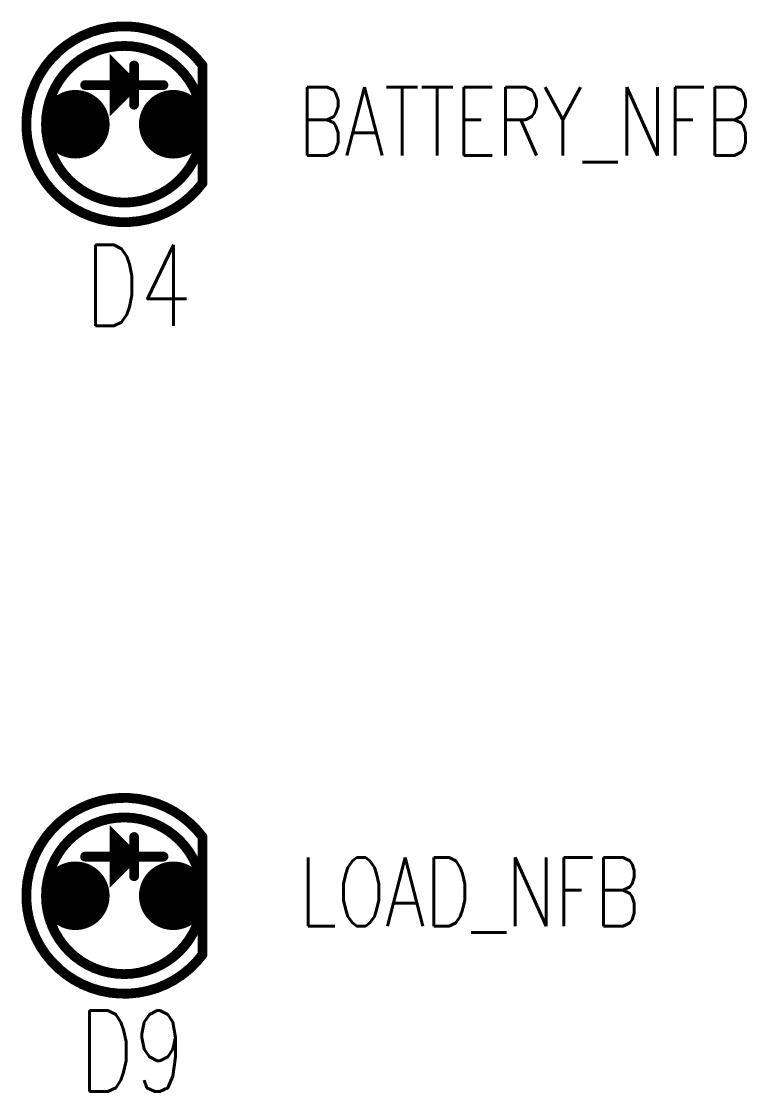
# Model space of a CAD drawing. Extents: x -1 to 307, y -1 to 111.
# Drawn here: x 213.81 to 232.61, y 51.84 to 79.6 of the extents above; entities that cross this region are included whole.
import ezdxf

# ---------------------------------------------------------------- set-up
doc = ezdxf.new("R2010")
doc.units = 0
doc.layers.get('0').update_dxf_attribs({"linetype": 'CONTINUOUS'})
for name, color, linetype in [('DRIL_PLTE_THRU_01', 106, 'CONTINUOUS'), ('DRIL_PLTE_THRU_02', 16, 'CONTINUOUS'), ('DRIL_SYMBOL', 183, 'CONTINUOUS'), ('PADS_BOT', 1, 'CONTINUOUS'), ('PADS_INNER', 112, 'CONTINUOUS'), ('PADS_TOP', 112, 'CONTINUOUS'), ('PART_NAME_01', 254, 'CONTINUOUS'), ('PART_TOP_2DLINE_00', 254, 'CONTINUOUS'), ('TEXT_26', 254, 'CONTINUOUS')]:
    doc.layers.add(name, color=color, linetype=linetype)
doc.styles.add('W0$15', font='simplex', dxfattribs={"width": 0.75})
doc.styles.add('W0$199898', font='simplex', dxfattribs={"width": 0.75})

# ---------------------------------------------------------------- blocks, each defined once
blk = doc.blocks.new('SMOOTH_0$254')
at = {"const_width": 0.127}
blk.add_lwpolyline([(-0.0635, 0, 1), (0.0635, 0, 1)], format="xyb", close=True, dxfattribs=at)
blk = doc.blocks.new('PART_BODY_TOP_34')
at = {"layer": 'PART_TOP_2DLINE_00', "const_width": 0.254}
for points in [[(2.032, -1.524, -3.001737), (2.032, 1.524)], [(2.032, 0, 1), (-2.032, 0, 1)]]:
    blk.add_lwpolyline(points, format="xyb", close=True, dxfattribs=at)
for points in [[(-0.254, 1.524), (-0.254, 0.508), (0.254, 1.016), (-0.254, 1.524)], [(-0.254, 1.27), (-0.254, 0.762), (0, 1.016), (-0.254, 1.27)], [(0.254, 1.524), (0.254, 0.508)], [(-1.016, 1.016), (1.016, 1.016)]]:
    blk.add_lwpolyline(points, dxfattribs=at)
at = {"layer": 'PART_TOP_2DLINE_00'}
for p in [(-0.254, 1.524), (-0.254, 1.524), (-0.254, 1.27), (-0.254, 1.27), (0.254, 1.524), (2.032, 1.524), (-1.016, 1.016), (0, 1.016), (0.254, 1.016), (1.016, 1.016), (-0.254, 0.762), (-0.254, 0.508), (0.254, 0.508), (2.032, -1.524)]:
    blk.add_blockref('SMOOTH_0$254', p, dxfattribs=at)
blk = doc.blocks.new('DRIL_SYMBOL_0$9398')
at = {"layer": 'DRIL_SYMBOL', "const_width": 0.0508}
for points in [[(0, -0.254), (0, 0.254)], [(-0.254, 0), (0.254, 0)]]:
    blk.add_lwpolyline(points, dxfattribs=at)
blk = doc.blocks.new('DRIL_HOLE_0$9398')
at = {"const_width": 0.4699}
blk.add_lwpolyline([(-0.23495, 0, 1), (0.23495, 0, 1)], format="xyb", close=True, dxfattribs=at)
blk.add_blockref('DRIL_SYMBOL_0$9398', (0, 0))
blk = doc.blocks.new('PAD_2')
at = {"const_width": 0.889}
blk.add_lwpolyline([(0, -0.4445, 1), (0, 0.4445, 1)], format="xyb", close=True, dxfattribs=at)
blk = doc.blocks.new('STK_TOP_41')
at = {"layer": 'DRIL_PLTE_THRU_01'}
blk.add_blockref('DRIL_HOLE_0$9398', (0, 0), dxfattribs=at)
at = {"layer": 'DRIL_PLTE_THRU_02'}
blk.add_blockref('DRIL_HOLE_0$9398', (0, 0), dxfattribs=at)
at = {"layer": 'PADS_BOT'}
blk.add_blockref('PAD_2', (0, 0), dxfattribs=at)
at = {"layer": 'PADS_INNER'}
blk.add_blockref('PAD_2', (0, 0), dxfattribs=at)
at = {"layer": 'PADS_TOP'}
blk.add_blockref('PAD_2', (0, 0), dxfattribs=at)
blk = doc.blocks.new('SYM_TOP_15')
for name, p in [('PART_BODY_TOP_34', (0, 0)), ('STK_TOP_41', (-1.27, 0)), ('STK_TOP_41', (1.27, 0))]:
    blk.add_blockref(name, p)
blk = doc.blocks.new('PART_TOP_31')
blk.add_blockref('SYM_TOP_15', (0, 0))
at = {"layer": 'PART_NAME_01', "style": 'W0$15', "width": 0.75}
blk.add_text('D9', height=2.1, dxfattribs=at).set_placement((-1.1684, -5.08))
blk = doc.blocks.new('PART_TOP_32')
blk.add_blockref('SYM_TOP_15', (0, 0))
at = {"layer": 'PART_NAME_01', "style": 'W0$15', "width": 0.75}
blk.add_text('D4', height=2.1, dxfattribs=at).set_placement((-1.016, -5.2324))

msp = doc.modelspace()

# ---------------------------------------------------------------- block references
for name, p in [('PART_TOP_32', (216.4842, 76.9366)), ('PART_TOP_31', (216.4842, 56.9214))]:
    msp.add_blockref(name, p)

# ---------------------------------------------------------------- texts
at = {"layer": 'TEXT_26', "style": 'W0$199898', "width": 0.75}
for s, p in [('BATTERY_NFB', (221.0054, 76.1238)), ('LOAD_NFB', (221.0308, 56.134))]:
    msp.add_text(s, height=1.778, dxfattribs=at).set_placement(p)

doc.saveas('drawing.dxf')
